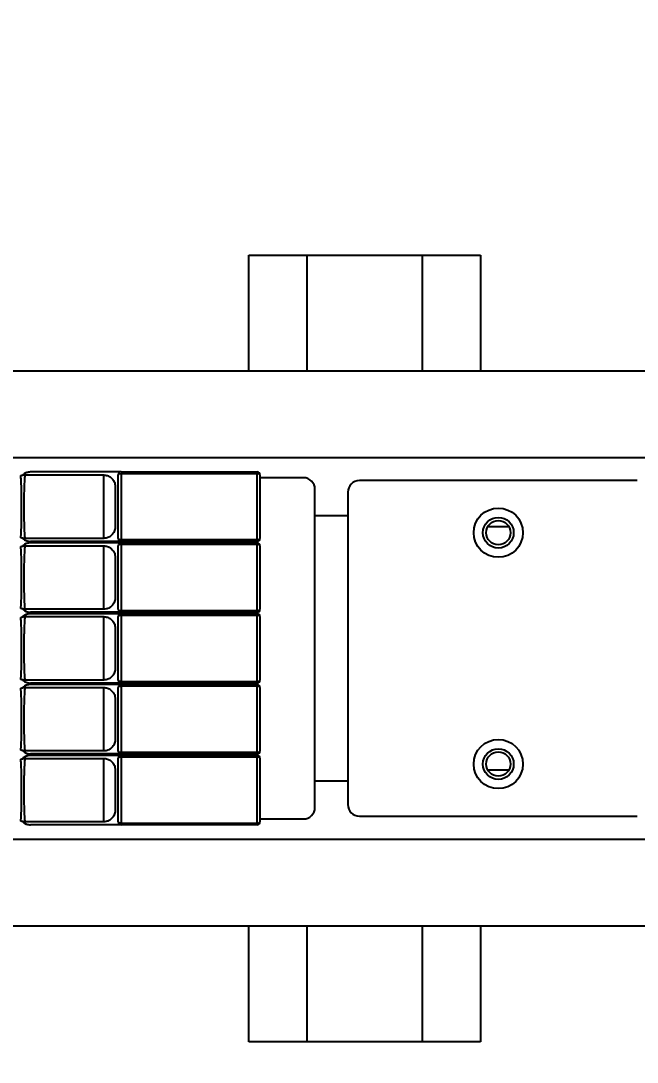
# Model space of a CAD drawing. Header units: millimetres. Extents: x 10 to 584, y 10 to 410.
# Drawn here: x 141.87 to 148.98, y 74.02 to 86.03 of the extents above; entities that cross this region are included whole.
import ezdxf

# ---------------------------------------------------------------- set-up
doc = ezdxf.new("R2010")
doc.units = ezdxf.units.MM
doc.layers.add('2', color=1, linetype='Continuous')
doc.styles.add('SLDTEXTSTYLE0', font='TXT', dxfattribs={"width": 0.7})
doc.dimstyles.new('SLDDIMSTYLE0', dxfattribs={"dimtxt": 3.5, "dimasz": 3.5, "dimexe": 0, "dimexo": 0.0625, "dimgap": 0.875, "dimtad": 1, "dimlfac": 15, "dimrnd": 1e-09, "dimzin": 12, "dimdsep": 46, "dimtxsty": 'SLDTEXTSTYLE0', "dimsah": 1, "dimcen": 0.09, "dimadec": 0, "dimazin": 3, "dimtfac": 1, "dimtofl": 0, "dimtmove": 0, "dimatfit": 3, "dimfxl": 0, "dimfrac": 2, "dimtolj": 1, "dimtzin": 12, "dimarcsym": 0})

# ---------------------------------------------------------------- blocks, each defined once
blk = doc.blocks.new('_D_4')
at = {"layer": '2', "color": 1}
for p, q in [((60.502, 83.127), (60.502, 126.127)), ((360.502, 85.627), (360.502, 126.127)), ((360.502, 125.127), (60.502, 125.127))]:
    blk.add_line(p, q, dxfattribs=at)
for points in [[(60.502, 125.127), (64.002, 124.588), (64.002, 125.665)], [(360.502, 125.127), (357.002, 125.665), (357.002, 124.588)]]:
    blk.add_solid(points, dxfattribs=at)
at = {"layer": '2', "color": 1, "insert": (204.071, 129.638), "char_height": 3.5, "attachment_point": 1, "style": 'SLDTEXTSTYLE0'}
blk.add_mtext('4500', dxfattribs=at)
blk = doc.blocks.new('_D_5')
at = {"layer": '2', "color": 1}
for p, q in [((167.935, 97.06), (43.502, 97.06)), ((44.502, 97.06), (44.502, 62.393)), ((167.502, 62.393), (43.502, 62.393))]:
    blk.add_line(p, q, dxfattribs=at)
for points in [[(44.502, 97.06), (43.963, 93.56), (45.04, 93.56)], [(44.502, 62.393), (45.04, 65.893), (43.963, 65.893)]]:
    blk.add_solid(points, dxfattribs=at)
at = {"layer": '2', "color": 1, "insert": (39.99, 75.359), "char_height": 3.5, "attachment_point": 1, "rotation": 90, "style": 'SLDTEXTSTYLE0'}
blk.add_mtext('520', dxfattribs=at)

msp = doc.modelspace()

# ---------------------------------------------------------------- linework, layer by layer
at = {"color": 7, "linetype": 'Continuous', "lineweight": 25}
for p, q in [((144.50182, 81.99332), (144.50182, 83.32665)), ((144.50182, 83.32665), (145.16849, 83.32665)), ((145.16849, 83.32665), (145.16849, 81.99332)), ((145.16849, 83.32665), (146.50182, 83.32665)), ((146.50182, 81.99332), (146.50182, 83.32665)), ((146.50182, 83.32665), (147.16849, 83.32665)), ((147.16849, 83.32665), (147.16849, 81.99332)), ((119.69659, 81.99332), (152.50182, 81.99332)), ((119.69659, 80.99332), (152.50182, 80.99332)), ((141.87373, 80.78422), (141.91886, 80.79214)), ((141.87373, 80.78422), (141.89561, 80.79214)), ((141.89513, 80.7929), (141.89797, 80.79535)), ((141.89561, 80.79332), (141.89561, 80.79214)), ((141.91886, 80.79214), (142.82893, 80.79214)), ((143.02894, 80.82665), (141.98679, 80.82665)), ((142.99561, 80.05998), (142.99561, 80.79332)), ((143.02894, 80.82665), (144.5956, 80.82665)), ((143.02894, 80.80665), (143.02894, 80.04665)), ((144.5956, 80.80665), (143.02894, 80.80665)), ((144.5956, 80.04665), (144.5956, 80.80665)), ((144.62893, 80.79332), (144.62893, 80.05998)), ((145.12894, 80.75998), (144.62893, 80.75998)), ((148.9756, 80.72665), (145.7756, 80.72665)), ((145.26227, 76.95998), (145.26227, 80.62665)), ((145.64227, 80.59332), (145.64227, 76.99332)), ((145.26227, 80.32332), (145.64227, 80.32332)), ((141.91873, 80.06116), (141.87383, 80.06899)), ((141.89561, 80.06116), (141.87383, 80.06899)), ((142.82893, 80.06116), (141.91873, 80.06116)), ((141.87373, 79.96755), (141.91886, 79.97547)), ((141.87373, 79.96755), (141.89561, 79.97547)), ((141.89561, 79.97665), (141.89561, 79.97547)), ((141.91886, 79.97547), (142.82893, 79.97547)), ((141.97757, 80.02679), (141.98336, 80.00998)), ((143.02894, 80.02665), (141.98679, 80.02665)), ((143.02894, 80.00999), (141.98679, 80.00999)), ((142.14194, 80.02665), (142.15418, 80.00999)), ((142.19762, 80.02665), (142.21822, 80.00999)), ((142.373, 80.00999), (142.39358, 80.02665)), ((142.43702, 80.00999), (142.44926, 80.02665)), ((142.60786, 80.00999), (142.61358, 80.02665)), ((142.96227, 80.02665), (142.96227, 80.00999)), ((142.99561, 79.24332), (142.99561, 79.97665)), ((143.02894, 80.04665), (144.5956, 80.04665)), ((144.5956, 80.02665), (143.02894, 80.02665)), ((143.02894, 80.00999), (144.5956, 80.00999)), ((144.5956, 79.98998), (143.02894, 79.98998)), ((143.02894, 79.98998), (143.02894, 79.22998)), ((144.5956, 79.22998), (144.5956, 79.98998)), ((144.62893, 79.97665), (144.62893, 79.24332)), ((141.91873, 79.24449), (141.87383, 79.25233)), ((141.89561, 79.24449), (141.87383, 79.25233)), ((142.82893, 79.24449), (141.91873, 79.24449)), ((143.02894, 79.22998), (144.5956, 79.22998)), ((141.87373, 79.15088), (141.91886, 79.15881)), ((141.87373, 79.15088), (141.89561, 79.15881)), ((141.89561, 79.15998), (141.89561, 79.15881)), ((141.91886, 79.15881), (142.82893, 79.15881)), ((143.02894, 79.20998), (141.98679, 79.20998)), ((143.02894, 79.19332), (141.98679, 79.19332)), ((142.96227, 79.20998), (142.96227, 79.19332)), ((142.99561, 78.42665), (142.99561, 79.15998)), ((144.5956, 79.20998), (143.02894, 79.20998)), ((143.02894, 79.19332), (144.5956, 79.19332)), ((143.02894, 79.17332), (143.02894, 78.41332)), ((144.5956, 79.17332), (143.02894, 79.17332)), ((144.5956, 78.41332), (144.5956, 79.17332)), ((144.62893, 79.15998), (144.62893, 78.42665)), ((141.91873, 78.42782), (141.87383, 78.43566)), ((141.89561, 78.42782), (141.87383, 78.43566)), ((142.82893, 78.42782), (141.91873, 78.42782)), ((143.02894, 78.39332), (141.98679, 78.39332)), ((142.96227, 78.39332), (142.96227, 78.37665)), ((143.02894, 78.41332), (144.5956, 78.41332)), ((144.5956, 78.39332), (143.02894, 78.39332)), ((141.87373, 78.33422), (141.91886, 78.34214)), ((141.87373, 78.33422), (141.89561, 78.34214)), ((141.89561, 78.34332), (141.89561, 78.34214)), ((141.91886, 78.34214), (142.82893, 78.34214)), ((143.02894, 78.37665), (141.98679, 78.37665)), ((142.99561, 77.60999), (142.99561, 78.34332)), ((143.02894, 78.37665), (144.5956, 78.37665)), ((144.5956, 78.35665), (143.02894, 78.35665)), ((143.02894, 78.35665), (143.02894, 77.59665)), ((144.5956, 77.59665), (144.5956, 78.35665)), ((144.62893, 78.34332), (144.62893, 77.60999)), ((141.91873, 77.61116), (141.87383, 77.619)), ((141.89561, 77.61116), (141.87383, 77.619)), ((142.82893, 77.61116), (141.91873, 77.61116)), ((143.02894, 77.57665), (141.98679, 77.57665)), ((143.02894, 77.55998), (141.98679, 77.55998)), ((142.21822, 77.57665), (142.19762, 77.55998)), ((142.39358, 77.55998), (142.373, 77.57665)), ((142.96227, 77.57665), (142.96227, 77.55998)), ((143.02894, 77.59665), (144.5956, 77.59665)), ((144.5956, 77.57665), (143.02894, 77.57665)), ((143.02894, 77.55998), (144.5956, 77.55998)), ((144.5956, 77.53999), (143.02894, 77.53999)), ((143.02894, 77.53999), (143.02894, 76.77998)), ((144.5956, 76.77998), (144.5956, 77.53999)), ((141.87373, 77.51755), (141.91886, 77.52548)), ((141.87373, 77.51755), (141.89561, 77.52548)), ((141.89561, 77.52665), (141.89561, 77.52548)), ((141.91886, 77.52548), (142.82893, 77.52548)), ((142.99561, 76.79332), (142.99561, 77.52665)), ((144.62893, 77.52665), (144.62893, 76.79332)), ((145.64227, 77.26332), (145.26227, 77.26332)), ((144.62893, 76.82665), (145.12894, 76.82665)), ((145.7756, 76.85998), (148.9756, 76.85998)), ((141.91873, 76.79449), (141.87383, 76.80233)), ((141.89561, 76.79449), (141.87383, 76.80233)), ((142.82893, 76.79449), (141.91873, 76.79449)), ((143.02894, 76.75998), (141.98679, 76.75998)), ((143.02894, 76.77998), (144.5956, 76.77998)), ((144.5956, 76.75998), (143.02894, 76.75998)), ((119.69659, 76.59332), (152.50182, 76.59332)), ((119.69659, 75.59332), (152.50182, 75.59332)), ((144.50182, 74.25999), (144.50182, 75.59332)), ((145.16849, 75.59332), (145.16849, 74.25999)), ((146.50182, 74.25999), (146.50182, 75.59332)), ((147.16849, 75.59332), (147.16849, 74.25999)), ((145.16849, 74.25999), (144.50182, 74.25999)), ((146.50182, 74.25999), (145.16849, 74.25999)), ((147.16849, 74.25999), (146.50182, 74.25999))]:
    msp.add_line(p, q, dxfattribs=at)
at = {"color": 7, "linetype": 'Continuous', "lineweight": 25, "flags": 128}
for points in [[(141.98336, 77.57665), (141.98152, 77.57161), (141.97757, 77.55984)], [(142.15418, 77.57665), (142.1493, 77.57047), (142.14194, 77.55998)], [(142.44926, 77.55998), (142.4419, 77.57047), (142.43702, 77.57665)], [(142.61358, 77.55998), (142.60968, 77.57161), (142.60786, 77.57665)]]:
    msp.add_lwpolyline(points, dxfattribs=at)
at = {"color": 7, "linetype": 'Continuous', "lineweight": 25}
for centre, radius in [((147.37561, 80.12665), 0.28333), ((147.37561, 80.12665), 0.17667), ((147.37561, 80.12665), 0.14), ((147.37561, 77.45998), 0.28333), ((147.37561, 77.45998), 0.17667), ((147.37561, 77.45998), 0.14)]:
    msp.add_circle(centre, radius, dxfattribs=at)
for centre, radius, start, end in [((141.9838, 80.69332), 0.13333, 90, 121.230109), ((143.02894, 80.79332), 0.03333, 135.572996, 180), ((143.02894, 80.79332), 0.03333, 90, 135.572996), ((143.02894, 80.83998), 0.03333, 224.427004, 270), ((144.59561, 80.79332), 0.03333, 44.427004, 90), ((144.59561, 80.83998), 0.03333, 270, 315.572996), ((144.59561, 80.79332), 0.03333, 0, 44.427004), ((145.12894, 80.62665), 0.13333, 0, 90), ((145.77561, 80.59332), 0.13333, 90, 180), ((141.9838, 80.15998), 0.13333, 228.273344, 270), ((141.9838, 79.87665), 0.13333, 90, 131.67998), ((143.02894, 80.05998), 0.03333, 180, 224.427004), ((143.02894, 79.97665), 0.03333, 135.572996, 180), ((143.02894, 80.01332), 0.03333, 90, 135.572996), ((143.02894, 80.05998), 0.03333, 224.427004, 270), ((143.02894, 79.97665), 0.03333, 90, 135.572996), ((143.02894, 80.02332), 0.03333, 224.427004, 270), ((144.59561, 80.01332), 0.03333, 44.427004, 90), ((144.59561, 80.05998), 0.03333, 270, 315.572996), ((144.59561, 79.97665), 0.03333, 44.427004, 90), ((144.59561, 80.02332), 0.03333, 270, 315.572996), ((144.59561, 80.05998), 0.03333, 315.572996, 0), ((144.59561, 79.97665), 0.03333, 0, 44.427004), ((141.9838, 79.34332), 0.13333, 228.273344, 270), ((143.02894, 79.24332), 0.03333, 180, 224.427004), ((143.02894, 79.19665), 0.03333, 90, 135.572996), ((144.59561, 79.19665), 0.03333, 44.427004, 90), ((144.59561, 79.24332), 0.03333, 315.572996, 0), ((141.9838, 79.05998), 0.13333, 90, 131.67998), ((143.02894, 79.15998), 0.03333, 135.572996, 180), ((143.02894, 79.24332), 0.03333, 224.427004, 270), ((143.02894, 79.15998), 0.03333, 90, 135.572996), ((143.02894, 79.20665), 0.03333, 224.427004, 270), ((144.59561, 79.24332), 0.03333, 270, 315.572996), ((144.59561, 79.15998), 0.03333, 44.427004, 90), ((144.59561, 79.20665), 0.03333, 270, 315.572996), ((144.59561, 79.15998), 0.03333, 0, 44.427004), ((141.9838, 78.52665), 0.13333, 228.273344, 270), ((143.02894, 78.42665), 0.03333, 180, 224.427004), ((143.02894, 78.37998), 0.03333, 90, 135.572996), ((143.02894, 78.42665), 0.03333, 224.427004, 270), ((144.59561, 78.37998), 0.03333, 44.427004, 90), ((144.59561, 78.42665), 0.03333, 270, 315.572996), ((144.59561, 78.42665), 0.03333, 315.572996, 0), ((141.9838, 78.24332), 0.13333, 90, 131.67998), ((143.02894, 78.34332), 0.03333, 135.572996, 180), ((143.02894, 78.34332), 0.03333, 90, 135.572996), ((143.02894, 78.38998), 0.03333, 224.427004, 270), ((144.59561, 78.34332), 0.03333, 44.427004, 90), ((144.59561, 78.38998), 0.03333, 270, 315.572996), ((144.59561, 78.34332), 0.03333, 0, 44.427004), ((141.9838, 77.70998), 0.13333, 228.273344, 270), ((141.9838, 77.42665), 0.13333, 90, 131.67998), ((143.02894, 77.60998), 0.03333, 180, 224.427004), ((143.02894, 77.52665), 0.03333, 135.572996, 180), ((143.02894, 77.56332), 0.03333, 90, 135.572996), ((143.02894, 77.60998), 0.03333, 224.427004, 270), ((143.02894, 77.52665), 0.03333, 90, 135.572996), ((143.02894, 77.57332), 0.03333, 224.427004, 270), ((144.59561, 77.56332), 0.03333, 44.427004, 90), ((144.59561, 77.60998), 0.03333, 270, 315.572996), ((144.59561, 77.52665), 0.03333, 44.427004, 90), ((144.59561, 77.57332), 0.03333, 270, 315.572996), ((144.59561, 77.60998), 0.03333, 315.572996, 0), ((144.59561, 77.52665), 0.03333, 0, 44.427004), ((145.12894, 76.95998), 0.13333, 270, 0), ((145.77561, 76.99332), 0.13333, 180, 270), ((141.9838, 76.89332), 0.13333, 228.273344, 270), ((143.02894, 76.79332), 0.03333, 180, 224.427004), ((143.02894, 76.74665), 0.03333, 90, 135.572996), ((143.02894, 76.79332), 0.03333, 224.427004, 270), ((144.59561, 76.74665), 0.03333, 44.427004, 90), ((144.59561, 76.79332), 0.03333, 270, 315.572996), ((144.59561, 76.79332), 0.03333, 315.572996, 0)]:
    msp.add_arc(centre, radius, start, end, dxfattribs=at)
for points, knots in [([(141.87383, 80.06899), (141.87399, 80.07091), (141.87443, 80.07637), (141.87657, 80.10457), (141.87978, 80.16795), (141.88261, 80.27866), (141.88349, 80.43259), (141.88208, 80.57062), (141.87921, 80.67888), (141.87655, 80.73793), (141.8743, 80.77406), (141.87393, 80.78076), (141.87373, 80.78422)], [0, 0, 0, 0, 0.036557089, 0.104098581, 0.194370655, 0.32457412, 0.500394407, 0.696133778, 0.770877593, 0.892505089, 0.944414412, 1, 1, 1, 1]), ([(141.98679, 80.82665), (141.97135, 80.82519), (141.94044, 80.82228), (141.91072, 80.80524), (141.89735, 80.79365), (141.89561, 80.79214)], [0, 0, 0, 0, 0.464889801, 0.930179368, 1, 1, 1, 1]), ([(141.91886, 80.79214), (141.91885, 80.79207), (141.91867, 80.78974), (141.91798, 80.77922), (141.91528, 80.74056), (141.9124, 80.67959), (141.9094, 80.57066), (141.90794, 80.43253), (141.90886, 80.27858), (141.91176, 80.16742), (141.9152, 80.10222), (141.91783, 80.0702), (141.91848, 80.0637), (141.91873, 80.06116)], [0, 0, 0, 0, 0.00181641, 0.062353, 0.11436745, 0.2339588, 0.30737883, 0.49988455, 0.67277099, 0.80054706, 0.88893231, 0.95648186, 1, 1, 1, 1]), ([(142.82893, 80.06116), (142.82893, 80.06417), (142.82893, 80.07139), (142.82893, 80.10668), (142.82893, 80.17576), (142.82893, 80.28653), (142.82893, 80.43601), (142.82893, 80.57293), (142.82893, 80.68278), (142.82893, 80.74352), (142.82893, 80.78091), (142.82893, 80.78825), (142.82893, 80.79214)], [0, 0, 0, 0, 0.04914691, 0.11785059, 0.2091873, 0.34216799, 0.50013041, 0.68873438, 0.77774187, 0.8884973, 0.9407933, 1, 1, 1, 1]), ([(142.82893, 80.79214), (142.84383, 80.79068), (142.87362, 80.78775), (142.91333, 80.7649), (142.94337, 80.73122), (142.95992, 80.69251), (142.96156, 80.66626), (142.96227, 80.65496)], [0, 0, 0, 0, 0.20978296, 0.41956345, 0.62951709, 0.84037427, 1, 1, 1, 1]), ([(142.96227, 80.65496), (142.96227, 80.65212), (142.96227, 80.63994), (142.96227, 80.60498), (142.96227, 80.53258), (142.96227, 80.43326), (142.96227, 80.32559), (142.96227, 80.25212), (142.96227, 80.21278), (142.96227, 80.20168), (142.96227, 80.19834)], [0, 0, 0, 0, 0.0328856, 0.14100661, 0.24831411, 0.49983497, 0.71199732, 0.87354837, 0.96199743, 1, 1, 1, 1]), ([(142.96227, 80.19834), (142.96086, 80.1824), (142.95804, 80.15048), (142.93396, 80.1086), (142.89887, 80.07821), (142.86183, 80.06316), (142.83794, 80.06171), (142.82893, 80.06116)], [0, 0, 0, 0, 0.22430589, 0.44928141, 0.66224002, 0.87271267, 1, 1, 1, 1]), ([(147.49871, 80.19332), (147.49323, 80.19332), (147.46689, 80.19332), (147.42685, 80.19332), (147.37349, 80.19332), (147.31585, 80.19332), (147.27758, 80.19332), (147.25251, 80.19332)], [0, 0, 0, 0, 0.07038324, 0.33845631, 0.50751877, 0.67733767, 1, 1, 1, 1]), ([(141.89561, 80.06116), (141.90787, 80.05217), (141.93238, 80.0342), (141.96583, 80.02708), (141.98384, 80.02671), (141.98679, 80.02665)], [0, 0, 0, 0, 0.45546539, 0.91063597, 1, 1, 1, 1]), ([(141.87383, 79.25233), (141.87399, 79.25425), (141.87443, 79.25971), (141.87657, 79.28791), (141.87978, 79.35129), (141.88261, 79.46199), (141.88349, 79.61592), (141.88208, 79.75395), (141.87921, 79.86221), (141.87655, 79.92127), (141.8743, 79.95739), (141.87393, 79.96409), (141.87373, 79.96755)], [0, 0, 0, 0, 0.036557089, 0.104098581, 0.194370655, 0.32457412, 0.500394407, 0.696133778, 0.770877593, 0.892505089, 0.944414412, 1, 1, 1, 1]), ([(141.98679, 80.00999), (141.97135, 80.00853), (141.94044, 80.00561), (141.91072, 79.98858), (141.89735, 79.97699), (141.89561, 79.97547)], [0, 0, 0, 0, 0.46489333, 0.93017983, 1, 1, 1, 1]), ([(141.91886, 79.97547), (141.91885, 79.97541), (141.91867, 79.97308), (141.91798, 79.96255), (141.91528, 79.9239), (141.9124, 79.86292), (141.9094, 79.754), (141.90794, 79.61587), (141.90886, 79.46191), (141.91176, 79.35075), (141.9152, 79.28555), (141.91783, 79.25353), (141.91848, 79.24704), (141.91873, 79.24449)], [0, 0, 0, 0, 0.00181641, 0.062353, 0.11436745, 0.2339588, 0.30737883, 0.49988455, 0.67277099, 0.80054706, 0.88893231, 0.95648186, 1, 1, 1, 1]), ([(142.82893, 79.24449), (142.82893, 79.2475), (142.82893, 79.25472), (142.82893, 79.29002), (142.82893, 79.3591), (142.82893, 79.46986), (142.82893, 79.61935), (142.82893, 79.75627), (142.82893, 79.86611), (142.82893, 79.92685), (142.82893, 79.96424), (142.82893, 79.97158), (142.82893, 79.97547)], [0, 0, 0, 0, 0.04914686, 0.11785047, 0.20918709, 0.34216763, 0.50012989, 0.68873366, 0.77774106, 0.88849638, 0.94079451, 1, 1, 1, 1]), ([(142.82893, 79.97547), (142.84383, 79.97401), (142.87362, 79.97108), (142.91333, 79.94823), (142.94337, 79.91456), (142.95992, 79.87584), (142.96156, 79.8496), (142.96227, 79.83829)], [0, 0, 0, 0, 0.20978296, 0.41956345, 0.62951709, 0.84037427, 1, 1, 1, 1]), ([(142.96227, 79.83829), (142.96227, 79.83545), (142.96227, 79.82327), (142.96227, 79.78832), (142.96227, 79.71591), (142.96227, 79.61659), (142.96227, 79.50893), (142.96227, 79.43546), (142.96227, 79.39611), (142.96227, 79.38501), (142.96227, 79.38168)], [0, 0, 0, 0, 0.0328856, 0.14100661, 0.24831411, 0.49983497, 0.71199732, 0.87354837, 0.96199743, 1, 1, 1, 1]), ([(142.96227, 79.38168), (142.96086, 79.36574), (142.95804, 79.33381), (142.93396, 79.29193), (142.89887, 79.26154), (142.86183, 79.2465), (142.83794, 79.24504), (142.82893, 79.24449)], [0, 0, 0, 0, 0.22430589, 0.44928141, 0.66224002, 0.87271267, 1, 1, 1, 1]), ([(141.89561, 79.24449), (141.90787, 79.2355), (141.93238, 79.21753), (141.96583, 79.21041), (141.98384, 79.21004), (141.98679, 79.20998)], [0, 0, 0, 0, 0.45546539, 0.91063597, 1, 1, 1, 1]), ([(141.87383, 78.43566), (141.87399, 78.43758), (141.87443, 78.44304), (141.87657, 78.47124), (141.87978, 78.53462), (141.88261, 78.64532), (141.88349, 78.79926), (141.88208, 78.93728), (141.87921, 79.04555), (141.87655, 79.1046), (141.8743, 79.14073), (141.87393, 79.14742), (141.87373, 79.15088)], [0, 0, 0, 0, 0.03655622, 0.10409778, 0.19436993, 0.32457351, 0.50039396, 0.69613351, 0.77087739, 0.89250499, 0.94441436, 1, 1, 1, 1]), ([(141.98679, 79.19332), (141.97135, 79.19186), (141.94044, 79.18895), (141.91072, 79.17191), (141.89735, 79.16032), (141.89561, 79.15881)], [0, 0, 0, 0, 0.46489333, 0.93017983, 1, 1, 1, 1]), ([(141.91886, 79.15881), (141.91885, 79.15874), (141.91867, 79.15641), (141.91798, 79.14588), (141.91528, 79.10723), (141.9124, 79.04625), (141.9094, 78.93733), (141.90794, 78.7992), (141.90886, 78.64525), (141.91176, 78.53409), (141.9152, 78.46888), (141.91783, 78.43686), (141.91848, 78.43037), (141.91873, 78.42782)], [0, 0, 0, 0, 0.001816412, 0.062352996, 0.11436745, 0.233958797, 0.307378823, 0.499880356, 0.67277099, 0.80054706, 0.888932313, 0.956481859, 1, 1, 1, 1]), ([(142.82893, 78.42782), (142.82893, 78.43084), (142.82893, 78.43806), (142.82893, 78.47335), (142.82893, 78.54243), (142.82893, 78.6532), (142.82893, 78.80268), (142.82893, 78.9396), (142.82893, 79.04944), (142.82893, 79.11019), (142.82893, 79.14758), (142.82893, 79.15491), (142.82893, 79.15881)], [0, 0, 0, 0, 0.049147955, 0.117851639, 0.209185212, 0.342165907, 0.500128338, 0.688732323, 0.777739821, 0.888498438, 0.940794445, 1, 1, 1, 1]), ([(142.82893, 79.15881), (142.84383, 79.15734), (142.87362, 79.15441), (142.91333, 79.13156), (142.94337, 79.09789), (142.95992, 79.05917), (142.96156, 79.03293), (142.96227, 79.02162)], [0, 0, 0, 0, 0.20978296, 0.41956345, 0.62951709, 0.84037427, 1, 1, 1, 1]), ([(142.96227, 79.02162), (142.96227, 79.01878), (142.96227, 79.00661), (142.96227, 78.97165), (142.96227, 78.89925), (142.96227, 78.79992), (142.96227, 78.69226), (142.96227, 78.61879), (142.96227, 78.57945), (142.96227, 78.56835), (142.96227, 78.56501)], [0, 0, 0, 0, 0.03288149, 0.14100819, 0.24831557, 0.49983615, 0.71199063, 0.87354851, 0.96199748, 1, 1, 1, 1]), ([(142.96227, 78.56501), (142.96086, 78.54907), (142.95804, 78.51714), (142.93396, 78.47526), (142.89887, 78.44487), (142.86183, 78.42983), (142.83794, 78.42837), (142.82893, 78.42782)], [0, 0, 0, 0, 0.22430589, 0.44928141, 0.66224002, 0.87271267, 1, 1, 1, 1]), ([(141.89561, 78.42782), (141.90787, 78.41884), (141.93238, 78.40087), (141.96583, 78.39374), (141.98384, 78.39338), (141.98679, 78.39332)], [0, 0, 0, 0, 0.45546539, 0.91063597, 1, 1, 1, 1]), ([(141.87383, 77.619), (141.87399, 77.62091), (141.87443, 77.62637), (141.87657, 77.65457), (141.87978, 77.71795), (141.88261, 77.82866), (141.88349, 77.98259), (141.88208, 78.12061), (141.87921, 78.22888), (141.87655, 78.28793), (141.8743, 78.32406), (141.87393, 78.33075), (141.87373, 78.33422)], [0, 0, 0, 0, 0.03655622, 0.10409778, 0.19436993, 0.32457351, 0.50039396, 0.69613351, 0.77087739, 0.89250499, 0.94441436, 1, 1, 1, 1]), ([(141.98679, 78.37665), (141.97135, 78.37519), (141.94044, 78.37228), (141.91072, 78.35524), (141.89735, 78.34365), (141.89561, 78.34214)], [0, 0, 0, 0, 0.46489333, 0.93017983, 1, 1, 1, 1]), ([(141.91886, 78.34214), (141.91885, 78.34207), (141.91867, 78.33974), (141.91798, 78.32922), (141.91528, 78.29057), (141.9124, 78.22959), (141.9094, 78.12066), (141.90794, 77.98253), (141.90886, 77.82858), (141.91176, 77.71742), (141.9152, 77.65222), (141.91783, 77.62019), (141.91848, 77.6137), (141.91873, 77.61116)], [0, 0, 0, 0, 0.00181641, 0.06235299, 0.11436521, 0.2339598, 0.30737982, 0.49988135, 0.67277198, 0.80054805, 0.8889333, 0.95648284, 1, 1, 1, 1]), ([(142.82893, 77.61116), (142.82893, 77.61417), (142.82893, 77.62139), (142.82893, 77.65669), (142.82893, 77.72576), (142.82893, 77.83653), (142.82893, 77.98601), (142.82893, 78.12293), (142.82893, 78.23278), (142.82893, 78.29353), (142.82893, 78.33091), (142.82893, 78.33825), (142.82893, 78.34214)], [0, 0, 0, 0, 0.049146964, 0.11785072, 0.209184387, 0.342165221, 0.500127817, 0.688731998, 0.77773959, 0.888498322, 0.940794384, 1, 1, 1, 1]), ([(142.82893, 78.34214), (142.84383, 78.34068), (142.87362, 78.33774), (142.91333, 78.3149), (142.94337, 78.28122), (142.95992, 78.2425), (142.96156, 78.21626), (142.96227, 78.20495)], [0, 0, 0, 0, 0.20978296, 0.41956345, 0.62951709, 0.84037427, 1, 1, 1, 1]), ([(142.96227, 78.20495), (142.96227, 78.20212), (142.96227, 78.18994), (142.96227, 78.15498), (142.96227, 78.08258), (142.96227, 77.98326), (142.96227, 77.87559), (142.96227, 77.80213), (142.96227, 77.76278), (142.96227, 77.75168), (142.96227, 77.74834)], [0, 0, 0, 0, 0.03288153, 0.14100837, 0.24831589, 0.49983679, 0.71199153, 0.8735426, 0.96199743, 1, 1, 1, 1]), ([(142.96227, 77.74834), (142.96086, 77.7324), (142.95804, 77.70048), (142.93396, 77.6586), (142.89887, 77.62821), (142.86183, 77.61316), (142.83794, 77.61171), (142.82893, 77.61116)], [0, 0, 0, 0, 0.224288298, 0.4492811, 0.662240569, 0.872714061, 1, 1, 1, 1]), ([(141.89561, 77.61116), (141.90787, 77.60217), (141.93238, 77.5842), (141.96583, 77.57707), (141.98384, 77.57671), (141.98679, 77.57665)], [0, 0, 0, 0, 0.455477, 0.91063787, 1, 1, 1, 1]), ([(141.98679, 77.55998), (141.97135, 77.55853), (141.94044, 77.55561), (141.91073, 77.53857), (141.89735, 77.52699), (141.89561, 77.52548)], [0, 0, 0, 0, 0.46490539, 0.93020396, 1, 1, 1, 1]), ([(141.87383, 76.80233), (141.87399, 76.80425), (141.87443, 76.8097), (141.87657, 76.83791), (141.87978, 76.90129), (141.88261, 77.01199), (141.88349, 77.16592), (141.88208, 77.30395), (141.87921, 77.41221), (141.87655, 77.47126), (141.8743, 77.50739), (141.87393, 77.51409), (141.87373, 77.51755)], [0, 0, 0, 0, 0.036556214, 0.104097747, 0.194372905, 0.3245726, 0.500392992, 0.696132481, 0.77087634, 0.892503908, 0.944413263, 1, 1, 1, 1]), ([(141.91886, 77.52548), (141.91885, 77.52541), (141.91867, 77.52308), (141.91798, 77.51255), (141.91528, 77.4739), (141.9124, 77.41292), (141.9094, 77.304), (141.90794, 77.16587), (141.90886, 77.01191), (141.91176, 76.90075), (141.9152, 76.83555), (141.91783, 76.80353), (141.91848, 76.79704), (141.91873, 76.79449)], [0, 0, 0, 0, 0.00181641, 0.06235412, 0.11436628, 0.23396071, 0.30738065, 0.49988195, 0.67277237, 0.80054829, 0.88893343, 0.95648289, 1, 1, 1, 1]), ([(142.82893, 76.79449), (142.82893, 76.7975), (142.82893, 76.80472), (142.82893, 76.84002), (142.82893, 76.9091), (142.82893, 77.01986), (142.82893, 77.16935), (142.82893, 77.30627), (142.82893, 77.41611), (142.82893, 77.47686), (142.82893, 77.51424), (142.82893, 77.52158), (142.82893, 77.52548)], [0, 0, 0, 0, 0.04914691, 0.11785058, 0.20918414, 0.34216482, 0.50013145, 0.68873121, 0.7777387, 0.8884973, 0.9407933, 1, 1, 1, 1]), ([(142.82893, 77.52548), (142.84383, 77.52401), (142.87362, 77.52108), (142.91333, 77.49823), (142.94337, 77.46456), (142.95992, 77.42584), (142.96156, 77.3996), (142.96227, 77.38829)], [0, 0, 0, 0, 0.20978936, 0.41957309, 0.62952997, 0.84039042, 1, 1, 1, 1]), ([(142.96227, 77.38829), (142.96227, 77.38545), (142.96227, 77.37328), (142.96227, 77.33831), (142.96227, 77.26592), (142.96227, 77.16659), (142.96227, 77.05893), (142.96227, 76.98546), (142.96227, 76.94611), (142.96227, 76.93501), (142.96227, 76.93168)], [0, 0, 0, 0, 0.03288558, 0.14101236, 0.24831286, 0.49983361, 0.71199587, 0.87354685, 0.96200162, 1, 1, 1, 1]), ([(147.25251, 77.39332), (147.25798, 77.39332), (147.28432, 77.39332), (147.32436, 77.39332), (147.37772, 77.39332), (147.43536, 77.39332), (147.47364, 77.39332), (147.49871, 77.39332)], [0, 0, 0, 0, 0.07032958, 0.33845757, 0.50746025, 0.67733814, 1, 1, 1, 1]), ([(142.96227, 76.93168), (142.96086, 76.91574), (142.95804, 76.88381), (142.93396, 76.84193), (142.89887, 76.81154), (142.86183, 76.79649), (142.83794, 76.79504), (142.82893, 76.79449)], [0, 0, 0, 0, 0.22430387, 0.44929373, 0.66223815, 0.87271573, 1, 1, 1, 1]), ([(141.89561, 76.79449), (141.90787, 76.7855), (141.93238, 76.76753), (141.96584, 76.76042), (141.98384, 76.76004), (141.98679, 76.75998)], [0, 0, 0, 0, 0.45548052, 0.91063593, 1, 1, 1, 1])]:
    msp.add_open_spline(points, degree=3, knots=knots, dxfattribs=at)

# ---------------------------------------------------------------- dimensions: what is measured, and where the dimension line sits
at = {"layer": '2', "color": 1}
for base, p1, p2, angle, picture, middle in [((60.50183, 125.12665), (360.50159, 84.62665), (60.50183, 82.12665), 0, '_D_4', (209.89448, 125.12665)), ((44.50183, 62.39332), (168.93516, 97.05998), (168.50183, 62.39332), 90, '_D_5', (44.50183, 79.72665))]:
    dim = msp.add_linear_dim(base=base, p1=p1, p2=p2, angle=angle, dimstyle='SLDDIMSTYLE0', dxfattribs=at)
    dim.commit()
    dim.dimension.update_dxf_attribs({"geometry": picture, "text_midpoint": middle, "dimtype": 160})

doc.saveas('drawing.dxf')
